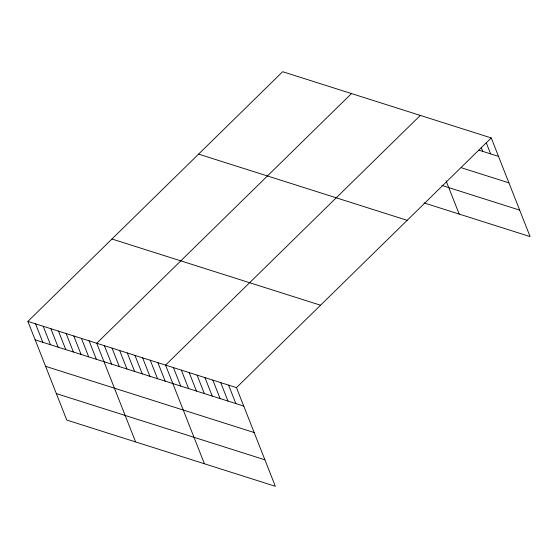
<?xml version="1.0" encoding="UTF-8"?>
<svg xmlns="http://www.w3.org/2000/svg" width="558" height="558" viewBox="0 0 558 558"><rect width="100%" height="100%" fill="white"/><g stroke="black" fill="none" stroke-linecap="round" stroke-linejoin="round"><path stroke-width="0.84" d="M27.9 321.408L236.473 387.622L275.338 486.283L66.765 420.069L27.9 321.408L282.662 71.717L491.235 137.931L530.1 236.592L424.003 202.91M351.491 93.57L96.729 343.261L135.594 441.922M420.32 115.415L165.559 365.106L204.423 463.768M236.473 387.622L491.235 137.931M478.806 150.13L498.503 156.386M461.654 167.846L508.931 182.85M441.873 185.423L519.672 210.122M198.592 154.113L407.166 220.326M111.97 239.012L320.543 305.219M35.168 339.864L243.741 406.071M45.596 366.334L254.169 432.541M56.337 393.599L264.911 459.813M486.199 142.653L490.628 153.882M481.163 147.368L482.747 151.378M446.072 180.792L459.185 214.084M228.592 385.118L235.86 403.574M220.717 382.614L227.985 401.069M212.835 380.117L220.103 398.572M204.953 377.613L212.221 396.068M197.079 375.115L204.347 393.564M189.197 372.611L196.465 391.067M181.315 370.107L188.583 388.563M173.44 367.61L180.708 386.059M157.914 362.679L165.182 381.135M150.262 360.252L157.53 378.708M142.618 357.824L149.886 376.28M134.966 355.397L142.234 373.853M127.322 352.97L134.59 371.426M119.67 350.543L126.945 368.991M112.025 348.115L119.293 366.564M104.374 345.688L111.649 364.137M89.085 340.826L96.353 359.282M81.433 338.399L88.701 356.855M73.789 335.972L81.056 354.428M66.137 333.544L73.405 352M58.492 331.117L65.76 349.573M50.841 328.69L58.116 347.146M43.196 326.263L50.464 344.718M35.545 323.835L42.82 342.291"/></g></svg>
